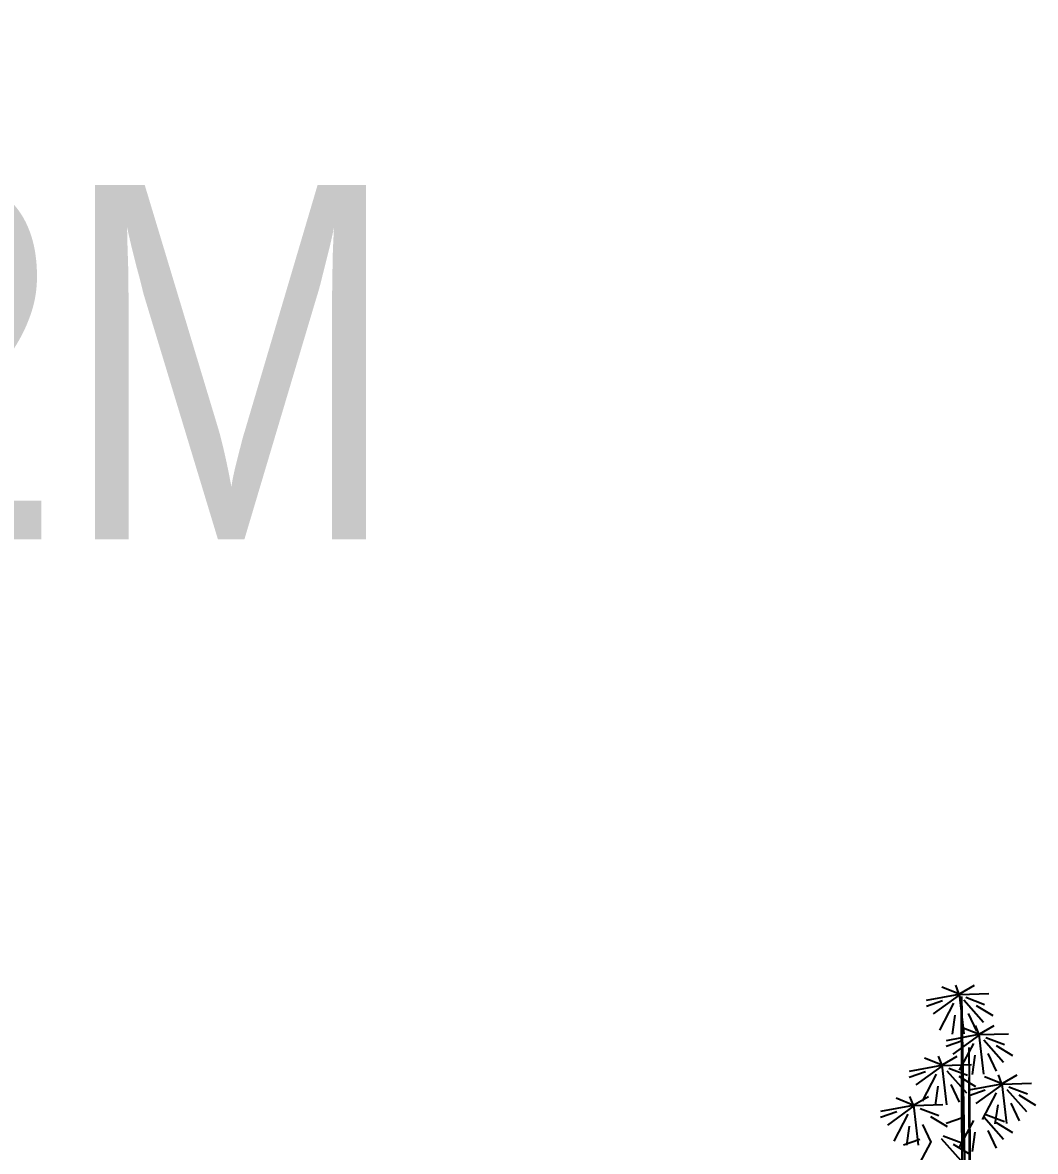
# Model space of a CAD drawing. Header units: metres. Extents: x 563124 to 573994, y 2062953 to 2068466.
# Drawn here: x 572567.33 to 572574.48, y 2065123.54 to 2065131.5 of the extents above; entities that cross this region are included whole.
import ezdxf

# ---------------------------------------------------------------- set-up
doc = ezdxf.new("R2010")
doc.units = ezdxf.units.M
for name, color, linetype in [('1-CAY XANH', 7, 'CONTINUOUS'), ('DienHT', 1, 'CONTINUOUS'), ('MATCATDUONG', 8, 'CONTINUOUS')]:
    doc.layers.add(name, color=color, linetype=linetype)
doc.styles.add('IN', font='VHARIALN.ttf')

# ---------------------------------------------------------------- blocks, each defined once
blk = doc.blocks.new('ca')
at = {"layer": '1-CAY XANH', "color": 3}
for p, q in [((0.68, 65.045), (0.234, 65.306)), ((0.698, 65.022), (1.256, 65.243)), ((0.717, 65.045), (0.819, 65.306)), ((0.687, 65.018), (-0.216, 65.046)), ((0.496, 64.928), (-0.089, 64.708)), ((0.559, 64.85), (-0.058, 64.154)), ((0.641, 64.954), (0.546, 46.012)), ((0.555, 63.779), (0.701, 65.026)), ((0.641, 64.954), (0.641, 64.954)), ((0.641, 64.954), (0.641, 64.954)), ((0.698, 65.006), (1.529, 64.406)), ((0.722, 65.018), (1.742, 64.827)), ((1.229, 64.821), (1.74, 64.643)), ((0.177, 64.675), (-0.343, 64.358)), ((0.886, 64.742), (1.331, 63.901)), ((0.431, 64.421), (0.169, 63.868)), ((0.842, 64.37), (0.927, 63.771)), ((0.064, 63.76), (-0.839, 63.788)), ((0.057, 63.787), (-0.39, 64.047)), ((-0.068, 62.521), (0.078, 63.767)), ((0.075, 63.763), (0.633, 63.984)), ((0.075, 63.748), (0.906, 63.147)), ((0.094, 63.787), (0.196, 64.047)), ((0.099, 63.76), (1.119, 63.568)), ((-0.446, 63.416), (-0.966, 63.099)), ((-0.127, 63.67), (-0.713, 63.449)), ((-0.064, 63.591), (-0.681, 62.895)), ((0.263, 63.484), (0.708, 62.642)), ((0.606, 63.563), (1.117, 63.385)), ((-0.192, 63.163), (-0.454, 62.609)), ((0.218, 63.111), (0.304, 62.512)), ((1.221, 62.821), (0.774, 63.081)), ((1.258, 62.821), (1.36, 63.081)), ((1.228, 62.793), (0.325, 62.821)), ((1.037, 62.703), (0.451, 62.483)), ((1.096, 61.554), (1.242, 62.801)), ((1.239, 62.797), (1.797, 63.018)), ((1.239, 62.781), (2.07, 62.181)), ((1.263, 62.793), (2.283, 62.602)), ((-0.66, 62.236), (-1.107, 62.496)), ((-0.642, 62.212), (-0.084, 62.433)), ((-0.623, 62.236), (-0.521, 62.496)), ((0.718, 62.45), (0.198, 62.133)), ((1.099, 62.625), (0.482, 61.929)), ((1.427, 62.517), (1.872, 61.676)), ((1.77, 62.596), (2.281, 62.418)), ((-0.653, 62.209), (-1.556, 62.236)), ((-0.844, 62.118), (-1.43, 61.898)), ((-0.782, 62.04), (-1.399, 61.344)), ((-0.785, 60.97), (-0.639, 62.216)), ((-0.642, 62.197), (0.189, 61.596)), ((-0.618, 62.209), (0.402, 62.017)), ((-0.111, 62.011), (0.4, 61.834)), ((0.972, 62.196), (0.71, 61.643)), ((1.382, 62.145), (1.468, 61.546)), ((-1.163, 61.865), (-1.683, 61.548)), ((-0.909, 61.612), (-1.172, 61.058)), ((-0.454, 61.933), (-0.009, 61.091)), ((2.114, 61.562), (1.668, 61.822)), ((2.132, 61.538), (2.691, 61.76)), ((2.151, 61.562), (2.253, 61.822)), ((-0.127, 61.254), (-0.713, 61.034)), ((-0.499, 61.56), (-0.413, 60.961)), ((2.121, 61.535), (1.218, 61.563)), ((1.931, 61.445), (1.345, 61.224)), ((1.989, 60.296), (2.135, 61.542)), ((2.132, 61.523), (2.964, 60.922)), ((2.156, 61.535), (3.176, 61.343)), ((2.321, 61.259), (2.765, 60.417)), ((2.664, 61.338), (3.174, 61.16)), ((-0.446, 61), (-0.966, 60.684)), ((-0.064, 61.176), (-0.681, 60.48)), ((0.263, 61.068), (0.708, 60.227)), ((0.606, 61.147), (1.117, 60.969)), ((1.611, 61.191), (1.091, 60.875)), ((1.865, 60.938), (1.603, 60.384)), ((-0.192, 60.747), (-0.454, 60.194)), ((0.218, 60.696), (0.304, 60.096)), ((1.214, 60.58), (0.628, 60.36)), ((2.276, 60.886), (2.362, 60.287)), ((0.894, 60.327), (0.374, 60.01)), ((1.276, 60.502), (0.659, 59.806)), ((1.603, 60.394), (2.048, 59.553)), ((1.947, 60.473), (2.457, 60.295))]:
    blk.add_line(p, q, dxfattribs=at)
at = {"layer": '1-CAY XANH', "color": 17}
for p, q in [((0.641, 64.954), (-0.644, 0.027)), ((0.305, 0.047), (0.641, 64.954)), ((0.405, 63.355), (-0.261, 0)), ((0.405, 62.413), (0.148, 0))]:
    blk.add_line(p, q, dxfattribs=at)

msp = doc.modelspace()

# ---------------------------------------------------------------- block references
at = {"layer": 'MATCATDUONG', "color": 3, "linetype": 'Continuous', "extrusion": (3.31378e-12, 1.1371e-08, 1), "xscale": -0.2249999999767169, "yscale": 0.2250000000931323, "zscale": 0.2250000000000003}
msp.add_blockref('ca', (572574.0995, 2065110.0147, 0.0235), dxfattribs=at)

# ---------------------------------------------------------------- texts
at = {"layer": 'DienHT', "color": 7, "linetype": 'Continuous', "extrusion": (3.31378e-12, 1.1371e-08, 1), "style": 'IN'}
msp.add_text('mÆt c¾t d-d, 12m', height=2.5, dxfattribs=at).set_placement((572544.4152, 2065127.8566, 0.0235))

doc.saveas('drawing.dxf')
